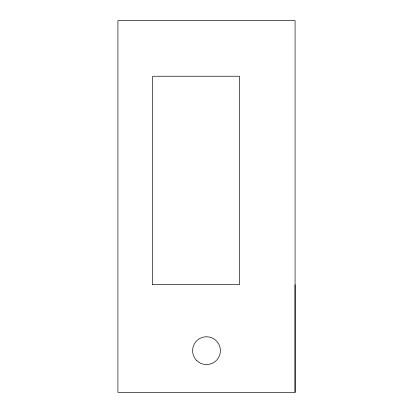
<?xml version="1.0" encoding="UTF-8"?>
<svg xmlns="http://www.w3.org/2000/svg" width="413" height="413" viewBox="0 0 413 413"><rect width="100%" height="100%" fill="white"/><g stroke="black" fill="none" stroke-linecap="round" stroke-linejoin="round"><path stroke-width="0.62" d="M295.078 392.345L295.078 20.65L117.917 20.65L117.922 392.35L295.078 392.35L295.073 284.681M152.66 284.681L239.494 284.681L239.499 76.235L152.66 76.235L152.66 284.681M196.676 360.487A13.897 13.897 0 0 0 219.928 354.256A13.897 13.897 0 0 0 202.907 337.235A13.897 13.897 0 0 0 196.676 360.487"/></g></svg>
